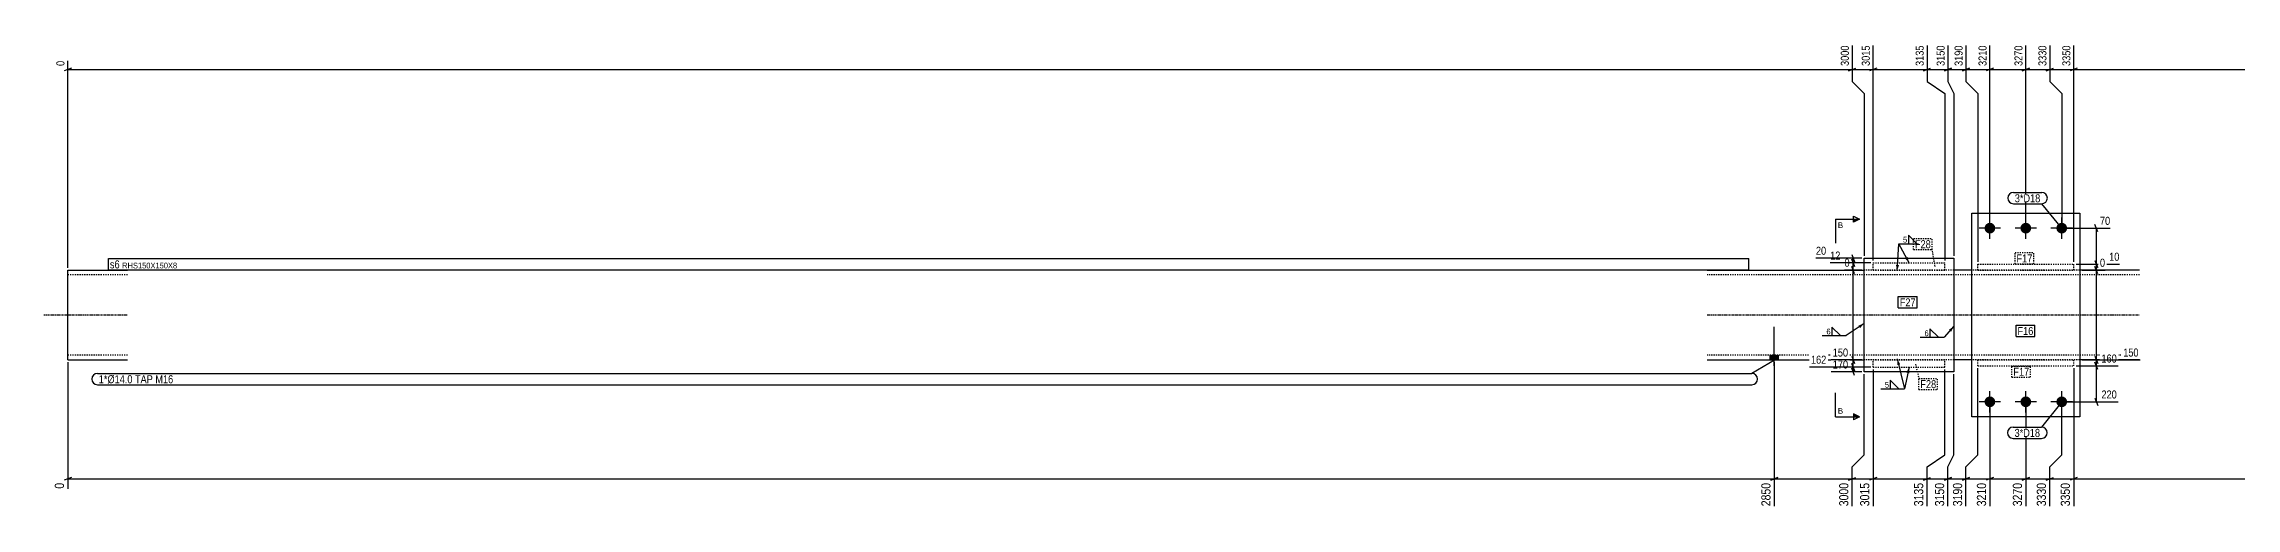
# Model space of a CAD drawing. Header units: millimetres. Extents: x 26 to 43146, y 6 to 1488.
# Drawn here: x 30184 to 33845, y 6 to 782 of the extents above; entities that cross this region are included whole.
import ezdxf

# ---------------------------------------------------------------- set-up
doc = ezdxf.new("R2010")
doc.units = ezdxf.units.MM
doc.linetypes.add('DXK_LINE_DOT2', pattern=[3.9198, 1.9599, -1.9599])
doc.linetypes.add('DXK_LINE_DOT3', pattern=[5.9187, 2.979, -0.9799, 0.9799, -0.9799])
for name, color, linetype in [('MÅLSÆTNING', 7, 'Continuous'), ('STÅL', 7, 'Continuous'), ('TEKST', 7, 'Continuous')]:
    doc.layers.add(name, color=color, linetype=linetype)
doc.styles.add('Arial', font='ARIAL.TTF', dxfattribs={"height": 0.2})
doc.styles.add('Arial Narrow', font='ARIALN.TTF', dxfattribs={"height": 0.2})

msp = doc.modelspace()

# ---------------------------------------------------------------- hatches: boundary and pattern name
at = {"layer": 'STÅL', "linetype": 'Continuous'}
for points in [[(33434, 465, -1), (33434, 483, -1)], [(33494, 465, -1), (33494, 483, -1)], [(33554, 465, -1), (33554, 483, -1)], [(33081, 262), (33067, 262), (33067, 254), (33081, 254)], [(33434, 175, -1), (33434, 193, -1)], [(33494, 175, -1), (33494, 193, -1)], [(33554, 175, -1), (33554, 193, -1)]]:
    msp.add_hatch(color=96, dxfattribs=at).paths.add_polyline_path(points)
at = {"layer": 'TEKST', "linetype": 'Continuous'}
for points in [[(33282.2, 412.3), (33279, 402.5), (33277.2, 412.6)], [(33214.4, 311.3), (33224, 314.8), (33217.2, 307.1)], [(33365.6, 304.4), (33374, 310.3), (33369.4, 301.1)], [(33279.4, 245.2), (33279.4, 255.6), (33284.2, 246.4)], [(33294.6, 232.7), (33299, 242), (33299.5, 231.7)]]:
    msp.add_hatch(color=3, dxfattribs=at).paths.add_polyline_path(points)

# ---------------------------------------------------------------- linework, layer by layer
at = {"layer": 'MÅLSÆTNING', "color": 7, "linetype": 'Continuous'}
for p, q in [((33204, 779), (33204, 718.9)), ((33239, 420), (33239, 779)), ((33239, 420), (33239, 779)), ((33329, 779), (33329, 718.9)), ((33364, 779), (33364, 718.9)), ((33394, 779), (33394, 718.9)), ((33434, 478), (33434, 779)), ((33434, 478), (33434, 779)), ((33494, 478), (33494, 779)), ((33534, 779), (33534, 718.9)), ((33574, 418), (33574, 779)), ((30230, 741.3), (30218, 736.5)), ((30224, 408), (30224, 753.4)), ((33198, 736.5), (33210, 741.3)), ((33204, 738.9), (33239, 738.9)), ((33245, 741.3), (33233, 736.5)), ((33245, 741.3), (33233, 736.5)), ((33323, 736.5), (33335, 741.3)), ((33358, 736.5), (33370, 741.3)), ((33388, 736.5), (33400, 741.3)), ((33394, 738.9), (33434, 738.9)), ((33440, 741.3), (33428, 736.5)), ((33440, 741.3), (33428, 736.5)), ((33500, 741.3), (33488, 736.5)), ((33528, 736.5), (33540, 741.3)), ((33534, 738.9), (33574, 738.9)), ((33580, 741.3), (33568, 736.5)), ((33204, 718.9), (33224, 698.9)), ((33204, 718.9), (33224, 698.9)), ((33224, 698.9), (33224, 428)), ((33224, 698.9), (33224, 428)), ((33329, 718.9), (33359, 698.9)), ((33329, 718.9), (33359, 698.9)), ((33359, 698.9), (33359, 420)), ((33359, 698.9), (33359, 420)), ((33364, 718.9), (33374, 698.9)), ((33364, 718.9), (33374, 698.9)), ((33374, 698.9), (33374, 428)), ((33374, 698.9), (33374, 428)), ((33394, 718.9), (33414, 698.9)), ((33394, 718.9), (33414, 698.9)), ((33414, 698.9), (33414, 418)), ((33414, 698.9), (33414, 418)), ((33534, 718.9), (33554, 698.9)), ((33534, 718.9), (33554, 698.9)), ((33554, 698.9), (33554, 478)), ((33554, 698.9), (33554, 478)), ((33614.2, 468), (33609.4, 480)), ((33558, 474), (33634.8, 474)), ((33611.8, 414), (33611.8, 474)), ((33220, 404), (33191.2, 404)), ((33208.1, 398), (33203.3, 410)), ((33205.7, 254), (33205.7, 404)), ((33578, 414), (33650.2, 414)), ((33588, 404), (33626.3, 404)), ((33609.4, 420), (33614.2, 408)), ((33614.2, 398), (33609.4, 410)), ((33611.8, 404), (33611.8, 414)), ((33203.3, 260), (33208.1, 248)), ((30224, 250), (30224, 38.9)), ((33074, 250), (33074, 9.6)), ((33074, 250), (33074, 9.6)), ((33235, 242), (33132.6, 242)), ((33220, 254), (33169, 254)), ((33220, 234), (33169, 234)), ((33203.3, 248), (33208.1, 236)), ((33208.1, 228), (33203.3, 240)), ((33205.7, 234), (33205.7, 242)), ((33224, 95.4), (33224, 230)), ((33224, 95.4), (33224, 230)), ((33239, 238), (33239, 9.6)), ((33239, 238), (33239, 9.6)), ((33359, 95.4), (33359, 238)), ((33359, 95.4), (33359, 238)), ((33374, 95.4), (33374, 230)), ((33374, 95.4), (33374, 230)), ((33414, 95.4), (33414, 240)), ((33414, 95.4), (33414, 240)), ((33574, 240), (33574, 9.6)), ((33574, 240), (33574, 9.6)), ((33578, 244), (33648.5, 244)), ((33614.2, 238), (33609.4, 250)), ((33611.8, 184), (33611.8, 244)), ((33558, 184), (33648.5, 184)), ((33609.4, 190), (33614.2, 178)), ((33434, 180), (33434, 9.6)), ((33434, 180), (33434, 9.6)), ((33494, 180), (33494, 9.6)), ((33554, 95.4), (33554, 180)), ((33554, 95.4), (33554, 180)), ((33204, 75.4), (33224, 95.4)), ((33204, 75.4), (33224, 95.4)), ((33204, 9.6), (33204, 75.4)), ((33329, 75.4), (33359, 95.4)), ((33329, 75.4), (33359, 95.4)), ((33329, 9.6), (33329, 75.4)), ((33364, 75.4), (33374, 95.4)), ((33364, 75.4), (33374, 95.4)), ((33364, 9.6), (33364, 75.4)), ((33394, 75.4), (33414, 95.4)), ((33394, 75.4), (33414, 95.4)), ((33394, 9.6), (33394, 75.4)), ((33534, 75.4), (33554, 95.4)), ((33534, 75.4), (33554, 95.4)), ((33534, 9.6), (33534, 75.4)), ((30230, 57.8), (30218, 53)), ((30224, 55.4), (33074, 55.4)), ((33080, 57.8), (33068, 53)), ((33068, 53), (33080, 57.8)), ((33198, 53), (33210, 57.8)), ((33204, 55.4), (33239, 55.4)), ((33245, 57.8), (33233, 53)), ((33245, 57.8), (33233, 53)), ((33323, 53), (33335, 57.8)), ((33358, 53), (33370, 57.8)), ((33388, 53), (33400, 57.8)), ((33394, 55.4), (33434, 55.4)), ((33440, 57.8), (33428, 53)), ((33440, 57.8), (33428, 53)), ((33434, 55.4), (33494, 55.4)), ((33488, 53), (33500, 57.8)), ((33528, 53), (33540, 57.8)), ((33534, 55.4), (33574, 55.4)), ((33580, 57.8), (33568, 53)), ((33580, 57.8), (33568, 53)), ((33574, 55.4), (37327.5, 55.4))]:
    msp.add_line(p, q, dxfattribs=at)
at = {"layer": 'STÅL', "color": 2, "linetype": 'Continuous'}
for p, q in [((33404, 159), (33404, 499)), ((33404, 499), (33584, 499)), ((33584, 499), (33584, 159)), ((30224, 384), (30224, 404)), ((30224, 404), (30324, 404)), ((32962, 404), (33224, 404)), ((33224, 234), (33224, 424)), ((33224, 424), (33374, 424)), ((33374, 424), (33374, 234)), ((33404, 404), (33374, 404)), ((33684, 404), (33584, 404)), ((30224, 274), (30224, 384)), ((30224, 254), (30224, 274)), ((30224, 254), (30324, 254)), ((32962, 254), (33224, 254)), ((33374, 234), (33224, 234)), ((33404, 254), (33374, 254)), ((33684, 254), (33584, 254)), ((33584, 159), (33404, 159))]:
    msp.add_line(p, q, dxfattribs=at)
at = {"layer": 'STÅL', "color": 96, "linetype": 'Continuous'}
for p, q in [((33434, 456), (33434, 492)), ((33494, 456), (33494, 492)), ((33554, 456), (33554, 492)), ((33452, 474), (33416, 474)), ((33512, 474), (33476, 474)), ((33572, 474), (33536, 474)), ((33074, 244), (33074, 309)), ((33067, 254), (33067, 262)), ((33081, 254), (33081, 262)), ((33452, 184), (33416, 184)), ((33434, 166), (33434, 202)), ((33512, 184), (33476, 184)), ((33494, 166), (33494, 202)), ((33572, 184), (33536, 184)), ((33554, 166), (33554, 202))]:
    msp.add_line(p, q, dxfattribs=at)
at = {"layer": 'STÅL', "color": 7, "linetype": 'DXK_LINE_DOT2'}
for p, q in [((33374, 404), (33224, 404)), ((33239, 404), (33239, 416)), ((33239, 416), (33359, 416)), ((33239, 404), (33359, 404)), ((33359, 404), (33359, 416)), ((33584, 404), (33404, 404)), ((33414, 404), (33414, 414)), ((33414, 414), (33574, 414)), ((33414, 404), (33574, 404)), ((33574, 404), (33574, 414)), ((30324, 396), (30224, 396)), ((33684, 396), (32962, 396)), ((30224, 262.9), (30224, 274)), ((30224, 262), (30224, 262.9)), ((30324, 262), (30224, 262)), ((30224, 255.6), (30224, 262)), ((33684, 262), (32962, 262)), ((33374, 254), (33224, 254)), ((33239, 242), (33239, 254)), ((33239, 254), (33359, 254)), ((33239, 242), (33359, 242)), ((33359, 242), (33359, 254)), ((33584, 254), (33404, 254)), ((33414, 244), (33414, 254)), ((33414, 254), (33574, 254)), ((33414, 244), (33574, 244)), ((33574, 244), (33574, 254))]:
    msp.add_line(p, q, dxfattribs=at)
at = {"layer": 'STÅL', "color": 7, "linetype": 'DXK_LINE_DOT3'}
for p, q in [((30184, 329), (30324, 329)), ((32962, 329), (33684, 329))]:
    msp.add_line(p, q, dxfattribs=at)
at = {"layer": 'TEKST', "color": 3, "linetype": 'Continuous'}
for p, q in [((33374, 310.3), (33357.9, 291.7)), ((33299, 242), (33291.6, 205.7))]:
    msp.add_line(p, q, dxfattribs=at)

# ---------------------------------------------------------------- wipeouts: each hides what was drawn before it
at = {"color": 0, "linetype": 'Continuous'}
for points in [[(33188.9, 474.2), (33188.9, 484.2), (33180, 484.2), (33180, 474.2)], [(33188.9, 164.1), (33188.9, 174.1), (33180, 174.1), (33180, 164.1)]]:
    msp.add_wipeout(points, dxfattribs=at).dxf.layer = 'TEKST'
at = {"color": 0}
for points in [[(33167.9, 295.8), (33167.9, 307.4), (33160.2, 307.4), (33160.2, 295.8)], [(33331.7, 292.9), (33331.7, 304.5), (33324, 304.5), (33324, 292.9)], [(33506.5, 295.6), (33506.5, 309.6), (33480.1, 309.6), (33480.1, 295.6)], [(33034.2, 215), (33034.2, 229), (30275.8, 229), (30275.8, 215)]]:
    msp.add_wipeout(points, dxfattribs=at).dxf.layer = 'TEKST'

# ---------------------------------------------------------------- next in the draw order: hatches: boundary and pattern name
at = {"layer": 'TEKST', "linetype": 'Continuous'}
for points in [[(33206, 484.2), (33206, 489.2), (33216, 489.2)], [(33206, 159.1), (33206, 164.1), (33216, 159.1)]]:
    msp.add_hatch(color=30, dxfattribs=at).paths.add_polyline_path(points)

# ---------------------------------------------------------------- next in the draw order: linework, layer by layer
at = {"layer": 'TEKST', "color": 7, "linetype": 'Continuous'}
for p, q in [((33176, 489.2), (33216, 489.2)), ((33176, 159.1), (33176, 199.1)), ((33176, 159.1), (33216, 159.1))]:
    msp.add_line(p, q, dxfattribs=at)
at = {"layer": 'TEKST', "color": 30, "linetype": 'Continuous'}
for p, q in [((33206, 484.2), (33206, 494.2)), ((33206, 494.2), (33216, 489.2)), ((33216, 489.2), (33206, 484.2)), ((33216, 159.1), (33206, 164.1)), ((33206, 164.1), (33206, 154.1)), ((33216, 159.1), (33206, 154.1))]:
    msp.add_line(p, q, dxfattribs=at)
at = {"layer": 'TEKST', "color": 3, "linetype": 'Continuous'}
for p, q in [((33348, 291.7), (33333.8, 305.9)), ((33333.8, 305.9), (33333.8, 291.7)), ((33317.8, 291.7), (33357.9, 291.7)), ((33333.8, 291.7), (33348, 291.7))]:
    msp.add_line(p, q, dxfattribs=at)

# ---------------------------------------------------------------- next in the draw order: texts
at = {"layer": 'TEKST', "color": 3, "linetype": 'Continuous', "style": 'Arial'}
for p in [(33180, 474.2), (33180, 164.1)]:
    msp.add_text('B', height=9.55, dxfattribs=at).set_placement(p)
at = {"layer": 'TEKST', "color": 3, "style": 'Arial Narrow'}
for p in [(33161, 296.6), (33324.8, 293.7)]:
    msp.add_text('6', height=9.54, dxfattribs=at).set_placement(p)

# ---------------------------------------------------------------- next in the draw order: wipeouts: each hides what was drawn before it
at = {"color": 0, "linetype": 'Continuous'}
for points in [[(33571.2, 781.8), (33551.6, 781.8), (33551.6, 742.1), (33571.2, 742.1)], [(33637.6, 476.8), (33637.6, 496.4), (33615, 496.4), (33615, 476.8)], [(33202.5, 406.8), (33202.5, 426.4), (33188.4, 426.4), (33188.4, 406.8)], [(33653, 416.8), (33653, 436.4), (33630.4, 436.4), (33630.4, 416.8)], [(33163.6, 244.8), (33163.6, 264.4), (33132.4, 264.4), (33132.4, 244.8)], [(33648.7, 246.8), (33648.7, 266.4), (33617.5, 266.4), (33617.5, 246.8)], [(33648.7, 186.8), (33648.7, 206.4), (33617.5, 206.4), (33617.5, 186.8)], [(30220.8, 51.8), (30198.4, 51.8), (30198.4, 35.6), (30220.8, 35.6)], [(33430.8, 51.8), (33408.4, 51.8), (33408.4, 6.4), (33430.8, 6.4)], [(33490.8, 51.8), (33468.4, 51.8), (33468.4, 6.4), (33490.8, 6.4)], [(33570.8, 51.8), (33548.4, 51.8), (33548.4, 6.4), (33570.8, 6.4)]]:
    msp.add_wipeout(points, dxfattribs=at).dxf.layer = 'MÅLSÆTNING'
at = {"color": 0}
for points in [[(33335.3, 440.5), (33335.3, 454.5), (33308.9, 454.5), (33308.9, 440.5)], [(30310.6, 406.8), (30310.6, 420.8), (30294.4, 420.8), (30294.4, 406.8)], [(33504.9, 416.8), (33504.9, 430.8), (33478.5, 430.8), (33478.5, 416.8)], [(33309.9, 343.4), (33309.9, 357.4), (33283.5, 357.4), (33283.5, 343.4)], [(33506.5, 295.6), (33506.5, 309.6), (33480.1, 309.6), (33480.1, 295.6)], [(33034.2, 215), (33034.2, 229), (30275.8, 229), (30275.8, 215)], [(33344.3, 206.8), (33344.3, 220.8), (33317.9, 220.8), (33317.9, 206.8)], [(33499.6, 227.4), (33499.6, 241.4), (33473.2, 241.4), (33473.2, 227.4)], [(33265.4, 206.9), (33265.4, 218.5), (33257.8, 218.5), (33257.8, 206.9)]]:
    msp.add_wipeout(points, dxfattribs=at).dxf.layer = 'TEKST'

# ---------------------------------------------------------------- next in the draw order: linework, layer by layer
at = {"layer": 'MÅLSÆTNING', "color": 7, "linetype": 'Continuous'}
for p, q in [((33534, 779), (33534, 718.9)), ((33574, 418), (33574, 779)), ((33494, 738.9), (33534, 738.9)), ((33528, 736.5), (33540, 741.3)), ((33580, 741.3), (33568, 736.5)), ((33574, 738.9), (37259, 738.9)), ((33235, 416), (33167.3, 416)), ((33220, 404), (33191.2, 404)), ((33203.3, 422), (33208.1, 410)), ((33208.1, 398), (33203.3, 410)), ((33205.7, 416), (33205.7, 424)), ((33205.7, 404), (33205.7, 416)), ((33578, 414), (33650.2, 414)), ((33588, 404), (33626.3, 404)), ((33609.4, 420), (33614.2, 408)), ((33614.2, 398), (33609.4, 410)), ((33611.8, 254), (33611.8, 404)), ((33609.4, 260), (33614.2, 248)), ((33609.4, 260), (33614.2, 248)), ((33578, 244), (33648.5, 244)), ((33588, 254), (33684.9, 254)), ((33614.2, 238), (33609.4, 250)), ((33611.8, 244), (33611.8, 254)), ((33494, 180), (33494, 9.6)), ((33394, 9.6), (33394, 75.4)), ((33534, 9.6), (33534, 75.4)), ((33364, 55.4), (33394, 55.4)), ((33400, 57.8), (33388, 53)), ((33500, 57.8), (33488, 53)), ((33494, 55.4), (33534, 55.4)), ((33528, 53), (33540, 57.8))]:
    msp.add_line(p, q, dxfattribs=at)
at = {"layer": 'TEKST', "color": 7, "linetype": 'Continuous'}
for p, q in [((33477.7, 312), (33508.9, 312)), ((33477.7, 293.2), (33477.7, 312)), ((33477.7, 293.2), (33508.9, 293.2)), ((33508.9, 293.2), (33508.9, 312)), ((30273.4, 231.4), (33036.6, 231.4)), ((33074.5, 253.8), (33036.6, 231.4)), ((30273.4, 212.6), (33036.6, 212.6))]:
    msp.add_line(p, q, dxfattribs=at)
at = {"layer": 'TEKST', "color": 3, "linetype": 'Continuous'}
for p, q in [((33281.8, 205.7), (33267.5, 220)), ((33267.5, 220), (33267.5, 205.7)), ((33279.4, 255.6), (33291.6, 205.7)), ((33251.6, 205.7), (33291.6, 205.7)), ((33267.5, 205.7), (33281.8, 205.7))]:
    msp.add_line(p, q, dxfattribs=at)
at = {"layer": 'TEKST', "color": 7, "linetype": 'Continuous'}
for centre, start, end in [((30273.4, 222), 90, 270), ((33036.6, 222), 270, 90)]:
    msp.add_arc(centre, 9.4, start, end, dxfattribs=at)

# ---------------------------------------------------------------- next in the draw order: texts
at = {"layer": 'MÅLSÆTNING', "color": 3, "linetype": 'Continuous', "style": 'Arial Narrow'}
for s, height, p in [('3350', 13.36, (33568.4, 744.9)), ('0', 15.3, (30217.6, 38.9)), ('3210', 15.27, (33427.6, 9.6)), ('3270', 15.27, (33487.6, 9.6)), ('3350', 15.27, (33567.6, 9.6))]:
    msp.add_text(s, height=height, rotation=90.0002, dxfattribs=at).set_placement(p)
for s, height, p in [('70', 13.36, (33617.8, 479.6)), ('0', 13.4, (33191.2, 409.6)), ('10', 13.36, (33633.2, 419.6)), ('160', 13.36, (33620.3, 249.6)), ('220', 13.36, (33620.3, 189.6))]:
    msp.add_text(s, height=height, dxfattribs=at).set_placement(p)
at = {"layer": 'TEKST', "color": 3, "style": 'Arial Narrow'}
for s, height, p in [('F16', 13.36, (33480.1, 295.6)), ('1*Ø14.0 TAP M16', 13.362, (30275.8, 215)), ('5', 9.54, (33258.6, 207.7))]:
    msp.add_text(s, height=height, dxfattribs=at).set_placement(p)

# ---------------------------------------------------------------- next in the draw order: wipeouts: each hides what was drawn before it
at = {"color": 0, "linetype": 'Continuous'}
msp.add_wipeout([(33200, 236.8), (33200, 256.4), (33168.8, 256.4), (33168.8, 236.8)], dxfattribs=at).dxf.layer = 'MÅLSÆTNING'
at = {"color": 0}
for points in [[(33335.3, 440.5), (33335.3, 454.5), (33308.9, 454.5), (33308.9, 440.5)], [(30310.6, 406.8), (30310.6, 420.8), (30294.4, 420.8), (30294.4, 406.8)], [(33504.9, 416.8), (33504.9, 430.8), (33478.5, 430.8), (33478.5, 416.8)], [(33309.9, 343.4), (33309.9, 357.4), (33283.5, 357.4), (33283.5, 343.4)], [(33344.3, 206.8), (33344.3, 220.8), (33317.9, 220.8), (33317.9, 206.8)], [(33499.6, 227.4), (33499.6, 241.4), (33473.2, 241.4), (33473.2, 227.4)]]:
    msp.add_wipeout(points, dxfattribs=at).dxf.layer = 'TEKST'

# ---------------------------------------------------------------- next in the draw order: hatches: boundary and pattern name
at = {"layer": 'TEKST', "linetype": 'Continuous'}
msp.add_hatch(color=3, dxfattribs=at).paths.add_polyline_path([(33296.5, 426), (33299, 416), (33292.1, 423.7)])

# ---------------------------------------------------------------- next in the draw order: linework, layer by layer
at = {"layer": 'MÅLSÆTNING', "color": 7, "linetype": 'Continuous'}
for p, q in [((33203.3, 260), (33208.1, 248)), ((33235, 242), (33132.6, 242)), ((33220, 254), (33169, 254)), ((33208.1, 236), (33203.3, 248)), ((33205.7, 242), (33205.7, 254))]:
    msp.add_line(p, q, dxfattribs=at)
at = {"layer": 'TEKST', "color": 7, "linetype": 'DXK_LINE_DOT2'}
for p, q in [((33306.5, 456.9), (33337.7, 456.9)), ((33306.5, 438.1), (33306.5, 456.9)), ((33337.7, 438.1), (33337.7, 456.9)), ((33306.5, 438.1), (33337.7, 438.1)), ((33342.5, 410.2), (33337.7, 438.1)), ((33476.1, 433.2), (33507.3, 433.2)), ((33476.1, 414.4), (33476.1, 433.2)), ((33476.1, 414.4), (33507.3, 414.4)), ((33507.3, 414.4), (33507.3, 433.2)), ((33309.9, 246.7), (33315.5, 223.2)), ((33315.5, 223.2), (33346.7, 223.2)), ((33315.5, 204.4), (33315.5, 223.2)), ((33346.7, 204.4), (33346.7, 223.2)), ((33470.6, 244), (33470.8, 243.8)), ((33470.8, 243.8), (33502, 243.8)), ((33470.8, 225), (33470.8, 243.8)), ((33470.8, 225), (33502, 225)), ((33502, 225), (33502, 243.8)), ((33315.5, 204.4), (33346.7, 204.4))]:
    msp.add_line(p, q, dxfattribs=at)
at = {"layer": 'TEKST', "color": 7, "linetype": 'Continuous'}
for p, q in [((30292, 404.4), (30292, 423.2)), ((33281.1, 359.8), (33312.3, 359.8)), ((33281.1, 341), (33281.1, 359.8)), ((33281.1, 341), (33312.3, 341)), ((33312.3, 341), (33312.3, 359.8))]:
    msp.add_line(p, q, dxfattribs=at)

# ---------------------------------------------------------------- next in the draw order: texts
at = {"layer": 'MÅLSÆTNING', "color": 3, "linetype": 'Continuous', "style": 'Arial Narrow'}
for s, p in [('162', (33135.2, 247.6)), ('170', (33171.6, 239.6))]:
    msp.add_text(s, height=13.36, dxfattribs=at).set_placement(p)
at = {"layer": 'TEKST', "color": 3, "style": 'Arial Narrow'}
for s, p in [('F28', (33308.9, 440.5)), ('F17', (33478.5, 416.8)), ('F27', (33283.5, 343.4)), ('F28', (33317.9, 206.8)), ('F17', (33473.2, 227.4))]:
    msp.add_text(s, height=13.36, dxfattribs=at).set_placement(p)

# ---------------------------------------------------------------- next in the draw order: wipeouts: each hides what was drawn before it
at = {"color": 0, "linetype": 'Continuous'}
for points in [[(33531.2, 781.8), (33511.6, 781.8), (33511.6, 742.1), (33531.2, 742.1)], [(33187.1, 418.8), (33187.1, 438.4), (33164.5, 438.4), (33164.5, 418.8)], [(33629.1, 406.8), (33629.1, 426.4), (33615, 426.4), (33615, 406.8)], [(33685.1, 256.8), (33685.1, 276.4), (33653.9, 276.4), (33653.9, 256.8)], [(33390.8, 51.8), (33368.4, 51.8), (33368.4, 6.4), (33390.8, 6.4)], [(33530.8, 51.8), (33508.4, 51.8), (33508.4, 6.4), (33530.8, 6.4)]]:
    msp.add_wipeout(points, dxfattribs=at).dxf.layer = 'MÅLSÆTNING'
at = {"color": 0}
for points in [[(33029.2, 406.8), (33029.2, 416.8), (30314.8, 416.8), (30314.8, 406.8)], [(33517.8, 125.4), (33517.8, 139.4), (33475.2, 139.4), (33475.2, 125.4)]]:
    msp.add_wipeout(points, dxfattribs=at).dxf.layer = 'TEKST'

# ---------------------------------------------------------------- next in the draw order: linework, layer by layer
at = {"layer": 'MÅLSÆTNING', "color": 7, "linetype": 'Continuous'}
for p, q in [((33494, 478), (33494, 779)), ((33434, 738.9), (33494, 738.9)), ((33488, 736.5), (33500, 741.3)), ((33220, 424), (33143.5, 424)), ((33235, 416), (33167.3, 416)), ((33203.3, 430), (33208.1, 418)), ((33208.1, 410), (33203.3, 422)), ((33588, 254), (33684.9, 254)), ((33364, 9.6), (33364, 75.4)), ((33329, 55.4), (33364, 55.4)), ((33370, 57.8), (33358, 53))]:
    msp.add_line(p, q, dxfattribs=at)

# ---------------------------------------------------------------- next in the draw order: texts
at = {"layer": 'MÅLSÆTNING', "color": 3, "linetype": 'Continuous', "style": 'Arial Narrow'}
for s, height, p in [('3330', 13.36, (33528.4, 744.9)), ('3190', 15.27, (33387.6, 9.6)), ('3330', 15.27, (33527.6, 9.6))]:
    msp.add_text(s, height=height, rotation=90.0002, dxfattribs=at).set_placement(p)
for s, height, p in [('12', 13.36, (33167.3, 421.6)), ('0', 13.4, (33617.8, 409.6)), ('150', 13.36, (33656.7, 259.6))]:
    msp.add_text(s, height=height, dxfattribs=at).set_placement(p)

# ---------------------------------------------------------------- next in the draw order: wipeouts: each hides what was drawn before it
at = {"color": 0, "linetype": 'Continuous'}
msp.add_wipeout([(33200, 256.8), (33200, 276.4), (33168.8, 276.4), (33168.8, 256.8)], dxfattribs=at).dxf.layer = 'MÅLSÆTNING'
at = {"color": 0}
for points in [[(33295.8, 449.3), (33295.8, 460.9), (33288.1, 460.9), (33288.1, 449.3)], [(33029.2, 406.8), (33029.2, 416.8), (30314.8, 416.8), (30314.8, 406.8)], [(33517.8, 125.4), (33517.8, 139.4), (33475.2, 139.4), (33475.2, 125.4)]]:
    msp.add_wipeout(points, dxfattribs=at).dxf.layer = 'TEKST'

# ---------------------------------------------------------------- next in the draw order: linework, layer by layer
at = {"layer": 'TEKST', "color": 3, "linetype": 'Continuous'}
for p, q in [((33279, 402.5), (33281.9, 448.1)), ((33281.9, 448.1), (33315, 448.1)), ((33299, 416), (33281.9, 448.1)), ((33312.2, 448.1), (33297.9, 462.4)), ((33297.9, 462.4), (33297.9, 448.1)), ((33297.9, 448.1), (33312.2, 448.1)), ((33154, 294.6), (33194.1, 294.6)), ((33184.3, 294.6), (33170, 308.9)), ((33170, 308.9), (33170, 294.6)), ((33170, 294.6), (33184.3, 294.6)), ((33224, 314.8), (33194.1, 294.6))]:
    msp.add_line(p, q, dxfattribs=at)
at = {"layer": 'TEKST', "color": 7, "linetype": 'Continuous'}
for p, q in [((30292, 423.2), (33031.6, 423.2)), ((30292, 404.4), (33031.6, 404.4)), ((33031.6, 404.4), (33031.6, 423.2)), ((33554, 184), (33520.2, 141.8)), ((33472.8, 141.8), (33520.2, 141.8)), ((33472.8, 123), (33520.2, 123))]:
    msp.add_line(p, q, dxfattribs=at)
for centre, start, end in [((33472.8, 132.4), 90, 270), ((33520.2, 132.4), 270, 90)]:
    msp.add_arc(centre, 9.4, start, end, dxfattribs=at)

# ---------------------------------------------------------------- next in the draw order: texts
at = {"layer": 'MÅLSÆTNING', "color": 3, "linetype": 'Continuous', "style": 'Arial Narrow'}
msp.add_text('150', height=13.36, dxfattribs=at).set_placement((33171.6, 259.6))
at = {"layer": 'TEKST', "color": 3, "style": 'Arial Narrow'}
for s, height, p in [('5', 9.54, (33288.9, 450.1)), ('s6', 13.36, (30294.4, 406.8)), ('RHS150X150X8', 9.544, (30314.8, 406.8)), ('3*D18', 13.36, (33475.2, 125.4))]:
    msp.add_text(s, height=height, dxfattribs=at).set_placement(p)

# ---------------------------------------------------------------- next in the draw order: wipeouts: each hides what was drawn before it
at = {"color": 0, "linetype": 'Continuous'}
for points in [[(33431.2, 781.8), (33411.6, 781.8), (33411.6, 742.1), (33431.2, 742.1)], [(33491.2, 781.8), (33471.6, 781.8), (33471.6, 742.1), (33491.2, 742.1)], [(33163.3, 426.8), (33163.3, 446.4), (33140.7, 446.4), (33140.7, 426.8)], [(33360.8, 51.8), (33338.4, 51.8), (33338.4, 6.4), (33360.8, 6.4)]]:
    msp.add_wipeout(points, dxfattribs=at).dxf.layer = 'MÅLSÆTNING'
at = {"color": 0}
msp.add_wipeout([(33518.3, 517.2), (33518.3, 531.2), (33475.6, 531.2), (33475.6, 517.2)], dxfattribs=at).dxf.layer = 'TEKST'

# ---------------------------------------------------------------- next in the draw order: linework, layer by layer
at = {"layer": 'MÅLSÆTNING', "color": 7, "linetype": 'Continuous'}
for p, q in [((33394, 779), (33394, 718.9)), ((33364, 738.9), (33394, 738.9)), ((33400, 741.3), (33388, 736.5)), ((33329, 9.6), (33329, 75.4)), ((33239, 55.4), (33329, 55.4)), ((33323, 53), (33335, 57.8))]:
    msp.add_line(p, q, dxfattribs=at)
at = {"layer": 'TEKST', "color": 7, "linetype": 'Continuous'}
msp.add_line((33176, 489.2), (33176, 449.2), dxfattribs=at)

# ---------------------------------------------------------------- next in the draw order: texts
at = {"layer": 'MÅLSÆTNING', "color": 3, "linetype": 'Continuous', "style": 'Arial Narrow'}
for s, height, p in [('3210', 13.36, (33428.4, 744.9)), ('3270', 13.36, (33488.4, 744.9)), ('3150', 15.27, (33357.6, 9.6))]:
    msp.add_text(s, height=height, rotation=90.0002, dxfattribs=at).set_placement(p)
msp.add_text('20', height=13.36, dxfattribs=at).set_placement((33143.5, 429.6))

# ---------------------------------------------------------------- next in the draw order: wipeouts: each hides what was drawn before it
at = {"color": 0}
msp.add_wipeout([(33518.3, 517.2), (33518.3, 531.2), (33475.6, 531.2), (33475.6, 517.2)], dxfattribs=at).dxf.layer = 'TEKST'

# ---------------------------------------------------------------- next in the draw order: linework, layer by layer
at = {"layer": 'TEKST', "color": 7, "linetype": 'Continuous'}
for p, q in [((33473.2, 533.6), (33520.7, 533.6)), ((33473.2, 514.8), (33520.7, 514.8)), ((33554, 474), (33520.7, 514.8))]:
    msp.add_line(p, q, dxfattribs=at)
for centre, start, end in [((33473.2, 524.2), 90, 270), ((33520.7, 524.2), 270, 90)]:
    msp.add_arc(centre, 9.4, start, end, dxfattribs=at)

# ---------------------------------------------------------------- next in the draw order: texts
at = {"layer": 'TEKST', "color": 3, "style": 'Arial Narrow'}
msp.add_text('3*D18', height=13.36, dxfattribs=at).set_placement((33475.6, 517.2))

# ---------------------------------------------------------------- next in the draw order: wipeouts: each hides what was drawn before it
at = {"color": 0, "linetype": 'Continuous'}
for points in [[(33391.2, 781.8), (33371.6, 781.8), (33371.6, 742.1), (33391.2, 742.1)], [(33235.8, 51.8), (33213.4, 51.8), (33213.4, 6.4), (33235.8, 6.4)], [(33325.8, 51.8), (33303.4, 51.8), (33303.4, 6.4), (33325.8, 6.4)]]:
    msp.add_wipeout(points, dxfattribs=at).dxf.layer = 'MÅLSÆTNING'

# ---------------------------------------------------------------- next in the draw order: linework, layer by layer
at = {"layer": 'MÅLSÆTNING', "color": 7, "linetype": 'Continuous'}
for p, q in [((33364, 779), (33364, 718.9)), ((33329, 738.9), (33364, 738.9)), ((33370, 741.3), (33358, 736.5)), ((33204, 9.6), (33204, 75.4)), ((33074, 55.4), (33204, 55.4)), ((33198, 53), (33210, 57.8))]:
    msp.add_line(p, q, dxfattribs=at)

# ---------------------------------------------------------------- next in the draw order: texts
at = {"layer": 'MÅLSÆTNING', "color": 3, "linetype": 'Continuous', "style": 'Arial Narrow'}
for s, height, p in [('3190', 13.36, (33388.4, 744.9)), ('3015', 15.27, (33232.6, 9.6)), ('3135', 15.27, (33322.6, 9.6))]:
    msp.add_text(s, height=height, rotation=90.0002, dxfattribs=at).set_placement(p)

# ---------------------------------------------------------------- next in the draw order: wipeouts: each hides what was drawn before it
at = {"color": 0, "linetype": 'Continuous'}
for points in [[(33361.2, 781.8), (33341.6, 781.8), (33341.6, 742.1), (33361.2, 742.1)], [(33070.8, 51.8), (33048.4, 51.8), (33048.4, 6.4), (33070.8, 6.4)], [(33200.8, 51.8), (33178.4, 51.8), (33178.4, 6.4), (33200.8, 6.4)]]:
    msp.add_wipeout(points, dxfattribs=at).dxf.layer = 'MÅLSÆTNING'

# ---------------------------------------------------------------- next in the draw order: linework, layer by layer
at = {"layer": 'MÅLSÆTNING', "color": 7, "linetype": 'Continuous'}
for p, q in [((33329, 779), (33329, 718.9)), ((33239, 738.9), (33329, 738.9)), ((33323, 736.5), (33335, 741.3))]:
    msp.add_line(p, q, dxfattribs=at)

# ---------------------------------------------------------------- next in the draw order: texts
at = {"layer": 'MÅLSÆTNING', "color": 3, "linetype": 'Continuous', "style": 'Arial Narrow'}
for s, height, p in [('3150', 13.36, (33358.4, 744.9)), ('2850', 15.27, (33067.6, 9.6)), ('3000', 15.27, (33197.6, 9.6))]:
    msp.add_text(s, height=height, rotation=90.0002, dxfattribs=at).set_placement(p)

# ---------------------------------------------------------------- next in the draw order: wipeouts: each hides what was drawn before it
at = {"color": 0, "linetype": 'Continuous'}
for points in [[(33236.2, 781.8), (33216.6, 781.8), (33216.6, 742.1), (33236.2, 742.1)], [(33326.2, 781.8), (33306.6, 781.8), (33306.6, 742.1), (33326.2, 742.1)]]:
    msp.add_wipeout(points, dxfattribs=at).dxf.layer = 'MÅLSÆTNING'

# ---------------------------------------------------------------- next in the draw order: linework, layer by layer
at = {"layer": 'MÅLSÆTNING', "color": 7, "linetype": 'Continuous'}
for p, q in [((33204, 779), (33204, 718.9)), ((30224, 738.9), (33204, 738.9)), ((33198, 736.5), (33210, 741.3))]:
    msp.add_line(p, q, dxfattribs=at)

# ---------------------------------------------------------------- next in the draw order: texts
at = {"layer": 'MÅLSÆTNING', "color": 3, "linetype": 'Continuous', "style": 'Arial Narrow'}
for s, p in [('3015', (33233.4, 744.9)), ('3135', (33323.4, 744.9))]:
    msp.add_text(s, height=13.36, rotation=90.0002, dxfattribs=at).set_placement(p)

# ---------------------------------------------------------------- next in the draw order: wipeouts: each hides what was drawn before it
at = {"color": 0, "linetype": 'Continuous'}
for points in [[(33201.2, 781.8), (33181.6, 781.8), (33181.6, 742.1), (33201.2, 742.1)], [(30221.2, 756.2), (30201.6, 756.2), (30201.6, 742.1), (30221.2, 742.1)]]:
    msp.add_wipeout(points, dxfattribs=at).dxf.layer = 'MÅLSÆTNING'

# ---------------------------------------------------------------- next in the draw order: texts
at = {"layer": 'MÅLSÆTNING', "color": 3, "linetype": 'Continuous', "style": 'Arial Narrow'}
for s, height, p in [('3000', 13.36, (33198.4, 744.9)), ('0', 13.4, (30218.4, 744.9))]:
    msp.add_text(s, height=height, rotation=90.0002, dxfattribs=at).set_placement(p)

doc.saveas('drawing.dxf')
